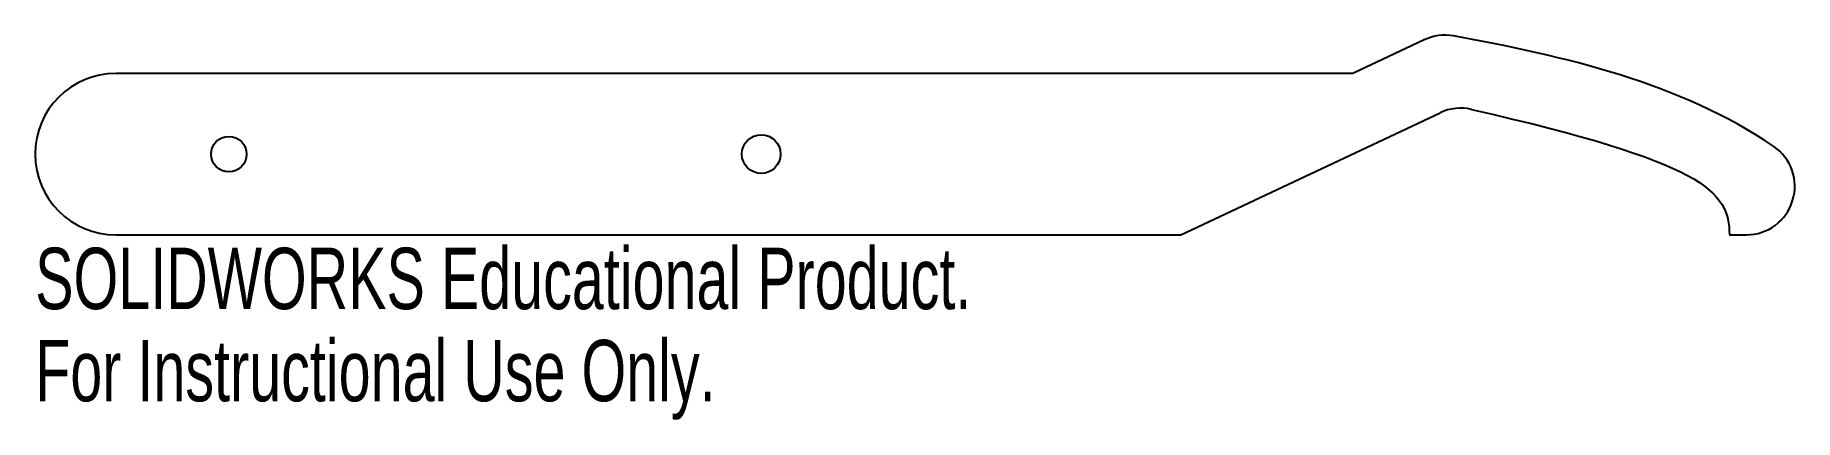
# Model space of a CAD drawing. Header units: inches. Extents: x -2.25 to 3.2, y -0.62 to 0.57.
import ezdxf

# ---------------------------------------------------------------- set-up
doc = ezdxf.new("R2010")
doc.units = ezdxf.units.IN
doc.header["$MEASUREMENT"] = 0
doc.styles.add('SLDTEXTSTYLE0', font='TXT', dxfattribs={"width": 0.7})

msp = doc.modelspace()

# ---------------------------------------------------------------- linework, layer by layer
at = {"color": 7, "linetype": 'Continuous', "lineweight": 25}
for p, q in [((2.0546, 0.5573), (1.8333, 0.4531)), ((1.8333, 0.4531), (-2, 0.4531)), ((1.3, -0.0469), (2.1034, 0.3312)), ((-2, -0.0469), (1.3, -0.0469)), ((3, -0.0469), (3.0527, -0.0469))]:
    msp.add_line(p, q, dxfattribs=at)
for centre, radius in [((-1.65, 0.2031), 0.055), ((0, 0.2031), 0.06)]:
    msp.add_circle(centre, radius, dxfattribs=at)
for centre, radius, start, end in [((2.1185, 0.4215), 0.15, 79.6919, 115.2011), ((-2, 0.2031), 0.25, 90, 270), ((2.1672, 0.1955), 0.15, 77.1499, 115.2011), ((3.0527, 0.1031), 0.15, 270, 55.6911)]:
    msp.add_arc(centre, radius, start, end, dxfattribs=at)
for points in [[(3.1373, 0.227), (2.849, 0.4237), (2.4862, 0.5071), (2.1453, 0.5691)], [(2.2006, 0.3417), (2.9191, 0.1778), (3, 0.0898), (3, -0.0469)]]:
    msp.add_open_spline(points, degree=3, dxfattribs=at)

# ---------------------------------------------------------------- texts
at = {"color": 7, "linetype": 'Continuous', "char_height": 0.1903, "attachment_point": 1, "style": 'SLDTEXTSTYLE0'}
for s, insert in [('SOLIDWORKS Educational Product.', (-2.25, -0.087)), ('For Instructional Use Only.', (-2.25, -0.3725))]:
    msp.add_mtext(s, dxfattribs=dict(at, insert=insert))

doc.saveas('drawing.dxf')
